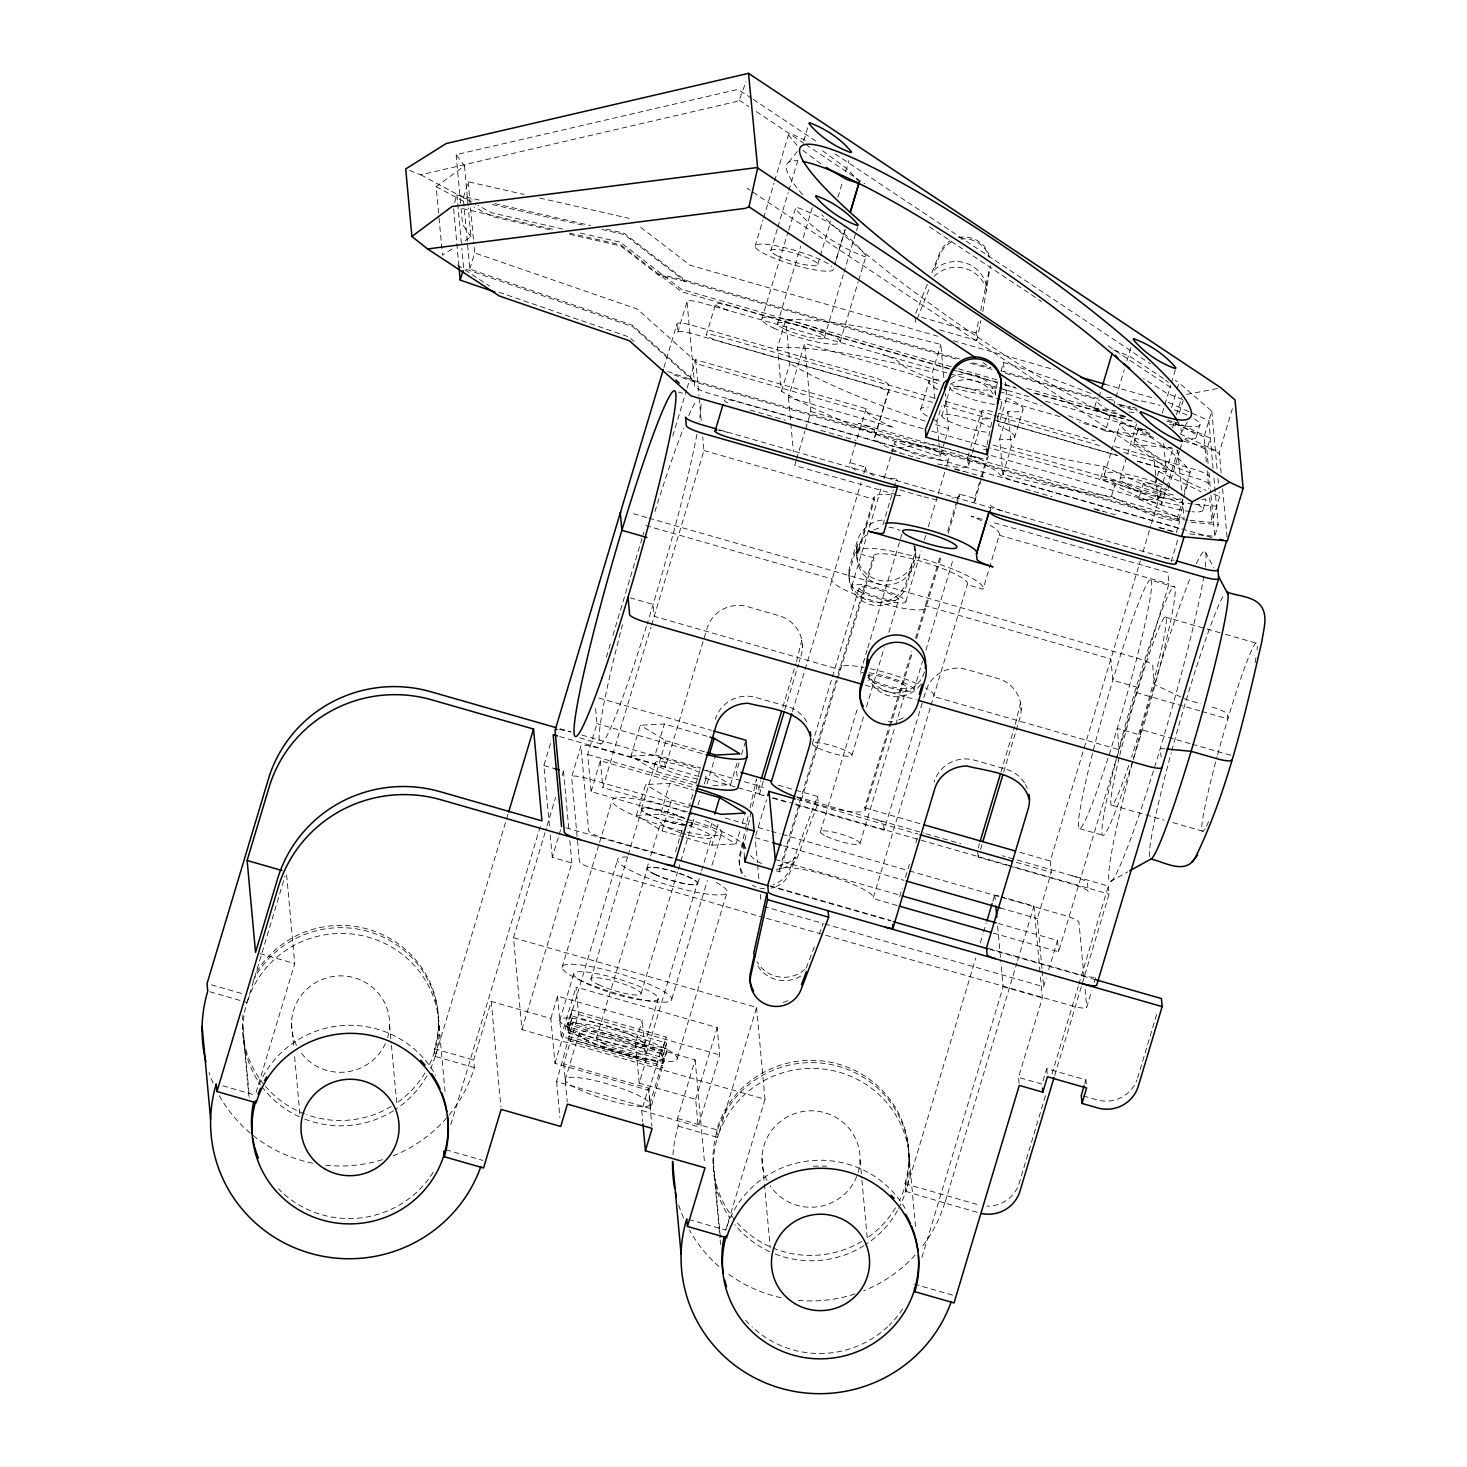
<?xml version="1.0" encoding="UTF-8"?>
<svg xmlns="http://www.w3.org/2000/svg" width="1467" height="1467" viewBox="0 0 1467 1467"><rect width="100%" height="100%" fill="white"/><g stroke="black" fill="none" stroke-linecap="round" stroke-linejoin="round"><path stroke-width="0.75" stroke-dasharray="5 3.75" d="M662.589 1063.538L662.24 1059.742L666.678 1043.074L572.588 1016.081L568.151 1032.75L568.499 1036.546L662.589 1063.538L667.32 1049.253L650.706 1108.594L556.616 1081.601L573.139 1022.169L568.499 1036.546M661.69 1053.654L567.601 1026.662L567.949 1030.476L662.039 1057.45L661.69 1053.654L666.22 1037.096L572.038 1009.993L567.381 1024.388L661.489 1051.381L666.22 1037.096M939.65 329.873L976.784 340.527L976.087 332.936L978.874 319.513M980.726 310.582L989.565 268.113M982.798 311.572L989.73 269.928A26.241 25.783 -5.2 0 0 990.298 265.674M976.784 340.527L980.946 320.484M986.998 444.904L988.391 438.211M988.868 435.992L990.243 429.299M990.72 427.08L992.095 420.387M748.115 816.734L739.753 854.546A26.241 25.783 -5.2 0 0 745.346 876.643M750.077 807.84L756.477 778.922L757.064 785.303L751.654 809.692M745.878 848.733A31.064 30.514 -5.2 0 1 743.512 841.82L740.028 857.59A26.241 25.783 -5.2 0 0 742.064 874.314M744.796 848.696A31.064 30.514 -5.2 0 1 743.824 845.175L747.748 827.443M748.225 825.224L751.177 811.911M570.48 1017.016L572.038 1009.993M845.084 229.751L834.76 264.537L845.175 229.439M888.544 390.79L875.01 436.322A49.053 8.527 16.7 0 0 900.316 452.68M858.342 550.382L874.24 496.818M755.047 246.383L762.895 220.178M763.555 217.996L774.026 183.063M774.668 180.863L788.421 135.019L792.932 134.542L805.346 140.264M882.896 524.801L893.366 489.868M894.008 487.686L896.63 478.957M454.623 202.629L456.934 194.928L479.214 200.025M1187.903 520.18L1176.992 519.135L694.221 380.668L632.515 325.307L469.825 269.103L463.315 197.935L468.175 181.743L524.031 194.451M246.988 1002.86L285.02 876.111M469.825 269.103L474.685 252.911L473.676 241.78M256.065 1092.53L294.757 963.581L286.34 871.746M507.967 814.277L435.186 1056.845A98.124 96.4 -5.2 0 0 369.867 937.596A98.124 96.4 -5.2 0 0 247.611 1000.879M549.428 825.994L543.872 765.517L550.675 742.889M663.946 367.373L676.984 323.932A16.357 2.842 16.7 0 1 692.387 325.381L872.425 377.019A16.357 2.842 16.7 0 1 888.397 384.556L888.892 390.039A49.053 8.527 16.7 0 0 889.149 392.643A16.357 2.842 16.7 0 0 873.378 385.583L693.176 333.889A16.357 2.842 16.7 0 0 677.772 332.441L676.984 323.932M677.772 332.441L687.014 301.597A16.357 2.842 16.7 0 1 702.418 303.046L948.471 373.388M450.809 1124.657L541.286 823.079M393.119 1155.868A138.998 136.559 -5.2 0 0 474.354 1067.628L473.658 1060.036L491.243 1001.411L550.84 1018.501L554.948 1063.355L649.037 1090.348L650.706 1108.594M905.121 1208.46A98.124 96.4 -5.2 0 0 808.574 1160.929A98.124 96.4 -5.2 0 0 725.89 1229.658L765.004 1099.315L521.922 1029.577L513.505 937.743L546.384 828.14M547.044 825.939L555.59 797.443M562.173 775.53L563.493 771.147L559.129 769.882M606.366 657.271L610.327 644.105M612.949 635.321L643.903 532.154M672.73 436.102L686.464 390.277M687.124 388.095L695.633 359.727L866.153 408.651A65.41 11.351 16.7 0 0 894.118 427.686L788.421 397.374L804.613 343.388L910.31 373.7A65.41 11.351 16.7 0 0 938.422 383.749M764.27 917.645L595.382 869.197A16.357 2.842 16.7 0 1 579.41 861.661L571.653 776.96L580.914 746.116A16.357 2.842 16.7 0 1 596.317 747.565L665.321 767.351L706.966 628.518A32.714 32.127 -5.2 0 1 747.583 606.678L778.959 615.663A32.714 32.127 -5.2 0 1 801.074 655.511L799.112 662.002M932.609 402.361L718.958 341.077A13.001 2.256 16.7 0 1 706.25 335.081L715.511 304.219A13.001 2.256 16.7 0 1 727.76 305.374L950.231 369.189M521.922 1029.577L571.892 862.981L552.289 857.37L558.469 836.795M559.074 834.741L560.926 828.562M682.852 817.908L591.109 791.593L587.717 754.478L596.977 723.634L595.327 705.737M591.109 791.593L600.37 760.731L692.112 787.064M687.51 811.856L602.827 787.577L650.908 627.326M651.568 625.125L703.958 450.516L702.711 437.001M770.725 250.875L777.198 229.292M777.858 227.147L788.219 192.599M788.861 190.453L797.92 160.233M803.751 140.795L807.639 127.849M562.044 967.505L598.866 844.754M599.526 842.553L612.014 800.909M550.84 1018.501L557.552 996.13L642.234 1020.427L645.92 1060.733L639.209 1083.086L695.67 1099.278L698.182 1126.656L641.721 1110.464L648.432 1088.092L563.75 1063.795L578.548 1014.449L576.054 987.071L717.198 1027.56L719.692 1054.92L698.182 1126.656M761.74 319.366L787.926 232.244M788.586 230.062L795.939 207.012C822.345 216.346 848.88 233.656 866.062 255.79L858.947 279.464M695.633 782.773L656.666 771.587L630.993 756.092L640.254 725.23L664.386 724.02L707.681 736.434M559.771 1020.464L573.652 974.198M645.92 1060.733L561.238 1036.436L576.054 987.071M554.948 1063.355L567.216 1022.481L661.305 1049.473L661.489 1051.381M777.418 323.877L800.725 246.163M803.311 237.544L812.388 207.324M567.472 1026.808L617.46 860.212M567.949 1030.476L572.588 1016.081M683.75 837.107L662.094 830.89L636.421 815.395L645.682 784.533L669.814 783.323L693.634 790.145M630.993 756.092L655.126 754.863L664.386 724.02M944.675 441.53L940.2 456.475A228.944 39.756 16.7 0 1 781.508 391.286L777.492 347.422L785.835 319.659A228.944 39.756 16.7 0 1 940.805 344.433L944.033 379.77M641.427 809.344L655.309 763.06M590.908 979.131L627.454 857.315M628.114 855.133L641.812 809.454M656.666 771.587L665.926 740.743L640.254 725.23M565.217 1079.767L579.098 1033.502M817.779 264.372L819.723 257.88M820.365 255.716L830.762 221.114M837.895 197.311L842.443 182.183M845.689 171.364L848.935 160.545M781.508 391.286L789.851 363.523L785.835 319.659M636.421 815.395L660.572 814.167L669.814 783.323M646.855 868.647L650.009 858.122M650.651 856.013L660.737 822.364M596.336 1038.434L647.259 868.757M662.094 830.89L671.354 800.047L645.682 784.533M824.472 337.373L843.287 274.641M843.928 272.477L857.553 227.055M675.535 851.832L682.467 828.69M688.812 807.565L693.323 792.492M695.908 783.873L700.437 768.818M795.958 461.188L794.656 465.497L900.353 495.809A65.41 11.351 16.7 0 0 894.063 494.966M796.599 459.024L805.016 430.95M805.676 428.786L810.848 411.512L804.613 343.388M641.097 993.526L677.644 871.71M678.304 869.528L692.002 823.849M692.387 823.959L694.918 815.542M698.072 805.035L700.603 796.618M704.38 783.983L706.287 777.675M707.076 783.818L715.713 755.028M840.151 341.866L858.287 281.609M639.209 1083.086L635.523 1042.799L642.234 1020.427M644.471 1044.761L658.353 998.477M739.735 831.624L736.031 843.965L710.358 828.452L712.21 822.29M646.525 1052.829L697.43 883.152M697.834 883.262L700.988 872.737M701.611 870.646L711.715 836.979M685.914 837.73L711.898 845.175L718.683 822.547M713.035 785.542L730.603 784.662L737.388 762.033M739.056 762.822L736.599 771.055L737.223 777.803M741.532 754.588L745.236 742.265M671.813 998.99L707.332 880.622M711.935 865.273L721.801 832.394M649.037 1090.348L661.305 1049.473M662.039 1057.45L666.678 1043.074M649.899 1104.064L663.781 1057.78M855.353 470.155A65.41 11.351 16.7 0 1 849.943 462.637L866.153 408.651M742.192 823.39L745.291 813.103M677.259 1058.294L727.229 891.698M763.794 795.609L759.411 794.344L758.769 787.357L760.731 780.847M782.846 707.094L795.866 663.707M796.526 661.544L801.752 640.235L802.394 647.222M759.411 794.344L764.032 778.922M784.827 709.643L798.47 664.184M792.437 711.55L861.147 482.515M863.77 473.749L865.75 467.166L849.943 462.637M888.892 390.039L875.01 436.322L874.515 430.84A16.357 2.842 16.7 0 0 858.543 423.303L983.055 459.006A16.357 2.842 16.7 0 0 967.652 457.557L968.147 463.022A49.053 8.527 16.7 0 1 944.565 465.369M755.743 835.548L766.471 799.79M672.931 1154.694A138.998 136.559 -5.2 0 1 678.231 1126.106L677.534 1118.514L695.12 1059.889L635.523 1042.799M989.968 525.204A65.41 11.351 16.7 0 1 999.21 535.198L983.018 589.202L967.211 584.655A49.053 8.527 16.7 0 0 919.681 560.889A49.053 8.527 16.7 0 0 874.075 557.937L858.268 553.407L874.46 499.422A65.41 11.351 16.7 0 1 890.267 494.581M695.67 1099.278L717.198 1027.56M851.832 585.901L881.484 487.117M884.106 478.334L894.65 443.199M812.315 743.769L859.057 587.974M779.454 869.564L837.474 676.177M838.134 674.013L873.635 555.645M776.116 870.775L779.894 871.856L837.254 680.651M837.914 678.469L874.075 557.937M920.891 408.835L929.216 381.072M934.901 398.694L932.48 372.196L940.805 344.433M513.505 937.743L756.587 1007.462L717.473 1137.805A98.124 96.4 -5.2 0 1 839.344 1072.249A98.124 96.4 -5.2 0 1 905.671 1191.791L975.757 958.153M867.162 649.936L859.919 674.087A28.203 4.896 16.7 0 1 863.311 672.509M867.822 647.754L902.718 531.402M938.77 441.017L936.955 421.139L941.447 406.176M941.814 415.913L950.158 388.15M820.401 831.972L857.92 706.874M945.316 439.385L948.526 428.712L945.28 393.376M851.979 755.138L863.825 715.639M866.465 706.874L884.234 647.625M888.855 632.259L898.721 599.343M905.946 601.415L921.093 550.932M924.393 539.948L925.695 535.565M928.336 526.781L937.56 496.048M938.22 493.847L946.123 467.496M946.783 465.314L948.746 458.731M967.652 457.557L970.182 449.14M970.806 447.032L981.533 411.273A16.357 2.842 16.7 0 1 992.884 411.677M796.893 797.443A49.053 8.527 16.7 0 0 845.964 810.958A49.053 8.527 16.7 0 0 864.723 807.804L911.649 651.348M915.573 638.31L940.475 555.278M947.719 531.164L956.264 502.649M956.924 500.467L958.905 493.884L974.693 498.413L980.524 478.975M968.587 465.314L971.777 454.715M972.419 452.588L982.615 418.608M865.145 810.096L912.731 651.476M916.655 638.438L941.576 555.388M948.14 533.456L956.044 507.142M956.704 504.941L959.326 496.176M997.762 381.64L995.213 390.185L995.818 396.805M1000.971 370.968L1003.538 362.422A228.944 39.756 16.7 0 1 1093.814 394.751M860.065 843.342L894.943 727.045M895.603 724.845L906.808 687.546M914.014 689.6L922.578 661.067M925.879 650.101L952.89 560.082M997.413 417.93L1001.906 402.985M981.185 476.812L987.016 457.374M1169.052 490.546L1155.024 483.908A228.944 39.756 16.7 0 1 1143.325 483.523L1138.685 498.963L1172.848 515.082A20.446 3.557 16.7 0 1 1173.343 520.473A20.446 3.557 16.7 0 1 1145.617 512.515L1111.454 496.378A228.944 39.756 16.7 0 1 1002.933 474.464L999.687 439.128A49.053 8.527 16.7 0 0 998.44 425.522L1006.765 397.759L1005.353 382.3M999.687 439.128L1008.012 411.365A49.053 8.527 16.7 0 0 1006.765 397.759M796.599 805.016L884.088 830.102L923.146 699.942M923.788 697.779L925.75 691.269A32.714 32.127 -5.2 0 1 966.368 669.429L997.725 678.414A32.714 32.127 -5.2 0 1 1019.84 718.262L1003.593 772.394M897.034 905.469L873.03 898.574L930.408 707.369M931.05 705.187L967.211 584.655M1002.933 474.464L1011.258 446.702L1008.012 411.365M1014.504 437.826L1022.847 410.063M899.638 896.795L902.223 888.14M905.487 877.321L909.375 864.32M915.866 842.681L917.168 838.354M1125.482 417.068L1110.097 415.601A228.944 39.756 16.7 0 0 1094.162 408.761L1097.243 398.492M1098.985 397.227L1100.965 390.644M978.196 847.944L979.498 843.598M1000.971 772.009L1014.651 726.458M1015.292 724.295L1020.519 702.986L1021.16 709.973M1068.379 415.711A228.944 39.756 16.7 0 1 1105.476 431.041L1110.097 415.601M1006.637 865.255L978.177 857.095L979.919 851.318M980.506 849.393L982.817 841.673M1113.343 406.121L1115.287 399.666M1115.929 397.52L1124.309 369.611M1126.876 361.01L1131.387 345.974M1190.25 511.506A40.893 7.097 16.7 0 1 1136.632 495.809L1100.562 478.774L1104.266 466.433A228.944 39.756 16.7 0 1 1011.258 446.702M1104.358 474.611L1110.941 452.661M1111.601 450.461L1120.531 422.973C1146.956 432.417 1172.646 449.709 1190.471 471.384L1183.411 494.947M1111.454 496.378L1116.094 480.956L1150.256 497.093A20.446 3.557 16.7 0 0 1177.964 505.033A20.446 3.557 16.7 0 0 1177.469 499.66L1143.325 483.523M980.341 942.878L982.963 934.149M983.623 931.967L986.246 923.22M992.792 901.398L994.754 894.833L999.119 896.099M1120.036 479.104L1136.797 423.266M1155.684 475.125L1153.887 455.375A228.944 39.756 16.7 0 0 1133.698 444.354L1138.319 428.932L1147.102 429.758M1162.341 413.144L1164.285 406.689M1164.926 404.525L1170.739 385.124M1171.381 382.979L1175.269 370.051M1171.546 407.698L1176.387 391.561M1177.029 389.378L1178.991 382.85L1175.195 380.32M921.936 1257.439L1003.171 986.686L1001.117 964.277M1155.024 483.908L1156.876 477.747M1157.5 475.693L1158.728 471.567A228.944 39.756 16.7 0 0 1166.228 471.475L1163.624 442.961M1172.536 427.832L1175.801 416.976M1176.442 414.794L1181.668 397.429M1179.303 413.401L1183.154 400.546M977.224 1212.31L944.876 1203.032L1016.924 962.865M1017.585 960.665L1033.96 906.093L1001.301 896.722M1137.457 461.115L1155.079 466.158A13.001 2.256 16.7 0 0 1167.329 467.313L1172.885 448.81M1138.685 498.963A228.944 39.756 16.7 0 0 1157.903 499.238L1162.377 484.293M1163.019 482.148L1166.228 471.475M1041.973 968.587L1037.407 918.617L1051.289 872.352L1050.244 861.019L1083.49 750.205M1084.15 748.023L1140.336 560.742M1142.958 552.014L1150.806 525.828M1151.467 523.646L1160.635 493.114L990.903 444.428M991.234 455.559L1161.662 504.428L1166.192 489.318M1166.852 487.154L1177.854 450.442L1079.529 422.239M1168.374 488.291L1179.376 451.653M1180.018 449.507L1181.962 443.034M1196.375 436.634L1200.079 424.293M1176.992 519.135L1182.86 499.55M1183.521 497.386L1188.087 482.148L746.941 188.161M1178.845 519.428L1183.466 504.006M1206.332 461.683L1204.059 436.928L1211.797 411.163L1178.991 382.85M1176.241 532.668L1179.706 521.097L694.331 381.878L673.866 374.837M824.821 923.972L1043.642 986.741L1046.173 978.324M1048.685 969.925L1057.524 940.475L998.44 923.513M1171.143 561.751L1177.616 540.168M1019.107 1083.416L1018.538 1077.383L1042.377 997.927L1040.323 975.537M1208.074 463.462L1206.809 449.801L1210.293 438.23L1176.369 422.203M993.306 933.085L1058.569 951.79L1168.942 583.884L1167.897 572.552L990.922 521.794M1221.149 472.814L1219.279 452.386L1232.39 408.67M1203.068 509.617L1206.149 499.33M1086.277 1083.966L1085.91 1079.932L1046.704 1068.691L1042.065 1084.113L1018.538 1077.383M1190.085 520.382L1211.889 522.435L1219.627 496.671L1219.205 492.178M1045.458 1095.684L1019.253 1183.025A32.714 32.127 -5.2 0 1 987.071 1206.149M1052.022 1073.844L1078.208 986.502M1078.868 984.32L1108.355 886.068L1002.493 855.774M1189.829 533.951L1214.749 536.317L1218.215 524.746L1213.631 474.648M1054.718 1075.348L1109.089 894.118L1108.355 886.068M825.683 935.249L1071.35 1005.72A16.357 2.842 16.7 0 0 1086.754 1007.169L1091.686 990.72M1094.144 982.487L1095.996 976.325A16.357 2.842 16.7 0 1 1080.592 974.877L986.502 947.884M1084.755 1083.801L1085.91 1079.932M1137.585 1078.007L1156.913 1013.605M974.62 501.439L988.483 455.742M409.495 170.429L420.809 174.83L735.554 101.755L739.203 100.214L745.988 81.767M795.792 790.2L817.632 796.471L789.924 868.941A26.241 25.783 -5.2 0 1 773.017 884.583M806.172 968.183L808.61 961.82M809.436 959.693L814.295 946.93M819.173 934.186L823.244 923.568M915.756 313.26L927.566 283.479M931.783 272.844L939.375 253.718A26.241 25.783 -5.2 0 1 950.341 240.735M917.297 318.742L929.913 286.964M1180.843 433.26L1187.371 422.093M788.678 162.195L799.808 148.479M1190.471 471.384L1189.444 472.557C1163.019 463.114 1137.328 445.803 1119.504 424.128M438.615 213.155L436.176 186.639L464.489 165.863L456.145 154.677L737.883 89.395L751.471 98.197M451.964 249.06L442.466 255.166L438.816 215.374M465.296 240.515L470.999 236.847L468.358 208.021M1110.281 881.557L1127.701 871.911M866.062 255.79L864.576 256.597C838.427 246.658 812.993 229.842 795.132 208.277M1186.62 394.421L1220.984 387.838M711.898 845.175L736.031 843.965M1106.558 397.245L1115.25 398.07M1094.162 408.761L1115.91 410.833M1169.511 424.531L1189.095 426.384A40.893 7.097 16.7 0 0 1194.486 418.994M1105.476 431.041L1138.447 434.159A20.446 3.557 16.7 0 1 1157.28 438.596M1133.698 444.354L1166.65 447.472A20.446 3.557 16.7 0 0 1171.565 447.233M1192.763 503.97L1181.852 502.943L993.122 448.81M1194.945 504.19L1216.748 506.243M1191.039 522.179L1218.215 524.746M1164.706 748.812L1160.305 748.408L1161.075 756.825M1113.838 349.971L1129.957 356.371L1163.716 378.706M1182.769 399.574L1166.65 393.174L1143.471 378.559M539.673 198.008L629.05 218.345M463.315 197.935L472.246 199.97M492.362 204.555L583.976 225.405M601.855 229.457L624.19 234.555L685.126 281.371L957.236 359.415M494.819 203.601L590.651 225.57M606.238 229.127L624.08 233.216L684.997 280.16L959.546 358.902M562.686 229.035L491.683 212.77L477.894 205.38M580.437 233.088L620.376 242.238L681.311 289.292L956.301 368.162M462.38 208.534L553.737 229.475M569.343 233.051L620.596 244.787L681.532 291.731L949.479 368.584M549.722 229.732L492.032 216.529L474.079 206.92M569.691 234.317L620.706 245.998L658.793 275.338L685.126 281.371M658.683 274.127L684.997 280.16M701.813 753.506L596.977 723.634M921.478 317.257L976.087 332.936M937.945 336.291L689.985 265.179L638.017 225.24M953.312 340.711L1054.26 369.666M1104.724 384.134L1155.207 398.621M1168.374 402.38L1208.918 420.736L1213.411 472.374M972.713 362.679L990.298 367.722M1001.264 370.876L1097.903 398.584M1117.671 404.25L1137.438 409.916M970.402 363.193L992.334 369.482M1005.5 373.26L1099.865 400.326M1119.614 405.992L1137.182 411.035M958.501 368.804L998.092 380.155M1026.698 388.352L1125.684 416.756M958.263 371.096L1002.199 383.694M1004.382 384.336L1015.366 387.471M1035.134 393.138L1136.173 422.129M952.431 369.812L996.478 382.465M1005.298 384.977L1016.301 388.15M1033.923 393.193L1135.256 422.258M950.671 374.03L996.937 387.288M999.137 387.93L1028.66 396.622M1045.384 401.188L1146.662 430.473M1183.814 441.127L1203.49 446.757A16.357 2.842 16.7 0 1 1219.444 454.312M1059.871 416.61L981.203 394.036A65.41 11.351 16.7 0 1 949.186 386.921M999.119 413.364L1095.189 440.925M1114.847 446.555L1193.441 469.092A16.357 2.842 16.7 0 1 1209.413 476.647M934.369 398.144L718.518 336.236A13.001 2.256 16.7 0 0 706.25 335.081M945.371 401.298L991.637 414.574M993.837 415.198L1101.772 446.17M1123.795 452.478L1154.621 461.316A13.001 2.256 16.7 0 1 1167.329 467.313M943.629 405.515L1117.634 455.43M997.542 421.194L1117.744 455.669M1137.402 461.316L1194.23 477.619A16.357 2.842 16.7 0 1 1210.183 485.155M922.908 428.676L699.081 364.476L637.375 309.097L474.685 252.911M931.692 431.188L990.94 448.187M810.848 411.512L916.545 441.824A65.41 11.351 16.7 0 1 987.456 462.16L1184.107 518.566L1181.815 493.59M1211.797 537.545L1015.109 481.121A16.357 2.842 16.7 0 1 999.357 474.079A49.053 8.527 16.7 0 0 952.083 452.9A49.053 8.527 16.7 0 0 906.239 447.362A16.357 2.842 16.7 0 1 890.964 445.51L710.743 393.816A16.357 2.842 16.7 0 1 694.771 386.279L687.014 301.597M750.224 410.082L785.468 420.185M820.713 430.308L855.958 440.412M891.202 450.516L919.827 458.731M955.072 468.835L983.697 477.05M1025.561 489.061L1051.986 496.635M1093.832 508.646L1118.056 515.595M1159.92 527.588L1173.123 531.384A13.001 2.256 16.7 0 0 1176.351 532.228M954.412 469.055L963.196 471.567M1094.969 509.361L1103.752 511.891M1158.655 527.625L1174.04 532.044M719.068 429.721L1174.132 560.247M982.175 519.281L971.246 516.146A65.41 11.351 16.7 0 1 986.924 523.481M703.958 450.516L874.46 499.422M999.21 535.198L1168.942 583.884M1151.137 580.217A129.444 8.894 -74 0 1 1102.707 774.319A129.444 8.894 -74 0 1 1091.265 758.439A129.444 8.894 -74 0 1 1151.137 580.217L1174.664 586.965A129.444 8.894 -74 0 1 1126.234 781.067A129.444 8.894 -74 0 1 1114.792 765.169A129.444 8.894 -74 0 1 1174.664 586.965M1164.945 616.947L1223.423 633.726M1225.587 634.349L1255.899 643.041M646.709 517.503L635.688 514.349A16.357 2.842 16.7 0 0 631.654 513.285M648.872 518.126L1136.76 658.06A16.357 2.842 16.7 0 1 1152.714 665.615L1154.456 684.539L1186.381 699.612L1201.015 703.812M645.883 525.571L832.192 579.007A49.053 8.527 16.7 0 0 879.723 602.772A49.053 8.527 16.7 0 0 925.347 605.724L1110.867 658.94L1112.83 680.248L1136.357 686.996L1136.888 692.827L1199.694 710.835M1201.858 711.458L1227.842 718.922L1227.421 714.356A16.357 2.842 16.7 0 0 1211.467 706.819M1190.049 743.604L1140.226 729.319L1140.758 735.15L1117.249 728.402L1119.193 749.71L933.654 696.495A49.053 8.527 16.7 0 0 925.549 687.95M1192.213 744.227L1231.198 755.413M630.113 597.803L653.108 604.404L654.209 616.342L840.518 669.777A49.053 8.527 16.7 0 1 864.118 667.448M865.328 685.199L915.885 699.686M1112.169 805.2L1164.138 820.108M1172.811 822.584L1203.123 831.294M1079.822 828.708L1103.331 835.457M598.866 698.035L711.458 730.328M665.926 740.743L704.893 751.911M864.723 807.804L921.551 824.106M1019.803 852.272L1050.244 861.019M778.317 785.193L793.61 789.576M655.126 754.863L700.603 767.901M560.027 728.787L570.975 731.941M581.922 735.077L700.144 768.983M702.326 769.607L757.064 785.303M796.984 796.838L923.715 833.109M925.915 833.751L961.087 843.837M797.443 799.533L917.81 834.063M1016.283 862.303L1051.289 872.352M579.795 737.901L600.718 743.897M559.734 736.562L702.565 777.528M704.765 778.152L764.087 795.169M772.889 797.7L792.657 803.366M794.857 803.989L1012.395 866.392M1014.596 867.034L1109.089 894.118M772.541 798.121L787.852 802.504M1008.819 865.878L1072.285 884.088A16.357 2.842 16.7 0 1 1088.239 891.624L1087.469 883.116A16.357 2.842 16.7 0 0 1071.497 875.579M587.717 754.478L679.459 780.792A59.689 10.361 16.7 0 0 692.552 784.368M671.354 800.047L688.665 805.016M543.872 765.517L554.764 768.635M687.95 807.363L587.057 778.427A16.357 2.842 16.7 0 0 571.653 776.96M725.248 818.054L749.362 824.967M758.146 827.498L769.111 830.634M771.312 831.276L780.077 833.788M782.278 834.411L907.303 870.279M909.485 870.903L1063.025 914.95A16.357 2.842 16.7 0 1 1078.978 922.486L1084.296 980.433M755.12 837.657L770.432 842.04M783.561 845.817L903.91 880.328M1000.201 907.945L1037.407 918.617M660.572 814.167L710.358 828.452M775.236 859.497L899.968 895.273M673.628 858.14L604.624 838.354A16.357 2.842 16.7 0 1 588.67 830.817L580.914 746.116M769.918 885.756L890.212 920.267M565.95 827.773L673.61 858.653M770.285 886.38L891.147 921.038M990.023 949.406L1095.501 979.663M763.537 906.404L822.62 923.348M766.452 918.269L823.482 934.626M1003.171 986.686L1042.377 997.927M1083.233 1095.922L1096.949 1099.865A32.714 32.127 -5.2 0 0 1136.907 1080.005M578.548 1014.449L719.692 1054.92M573.139 1022.169L667.247 1049.162M568.151 1032.75L662.24 1059.742M568.701 1038.838L662.809 1065.812M568.884 1040.726L662.974 1067.719M259.897 953.587L294.757 963.581M211.413 984.815L244.072 994.186M256.652 971.777A98.124 96.4 -5.2 0 1 380.173 933.562A98.124 96.4 -5.2 0 1 434.452 1048.777L473.658 1060.036M677.534 1118.514L716.74 1129.755A98.124 96.4 -5.2 0 1 838.611 1064.18A98.124 96.4 -5.2 0 1 904.937 1183.722L905.634 1191.332A98.124 96.4 -5.2 0 1 898.391 1208.9M904.937 1183.722L978.636 1204.865M209.928 991.784L246.951 1002.401A98.124 96.4 -5.2 0 0 260.484 1084.681M434.452 1048.777L435.149 1056.387L474.354 1067.628M678.231 1126.106L717.436 1137.347A98.124 96.4 -5.2 0 0 729.759 1217.885M905.634 1191.332L944.876 1203.032M222.782 1085.8L255.46 1095.171M445.821 1149.761L482.845 1160.397M688.903 1219.499L725.927 1230.116M914.124 1284.083L953.33 1295.343M678.432 392.019L682.577 393.211M687.234 819.228L696 821.868A59.689 10.361 16.7 0 1 743.476 846.092L744.502 857.333M498.963 292.245L629.05 336.988M667.613 371.518L694.221 380.668M1188.087 482.148L1205.837 490.326M1213.704 493.957L1219.627 496.671M1167.897 419.837L1204.059 436.928M1180.128 433.902L1219.279 452.386M1184.786 439.385L1206.809 449.801M1158.728 471.567L1194.798 488.621A40.893 7.097 16.7 0 1 1201.18 491.977M1104.266 466.433L1140.336 483.468A40.893 7.097 16.7 0 0 1176.406 495.809M420.809 174.83L475.931 204.335M436.176 186.639L464.104 201.584M706.764 770.248L730.603 784.662M457.521 265.05L489.556 286.065M753.378 99.463L817.981 142.482M835.071 153.87L1150.495 363.889M739.203 100.214L748.72 106.541M756.33 111.602L803.861 143.271M805.768 144.536L864.723 183.778M929.381 226.835L1041.588 301.542M1108.153 345.864L1170.904 387.655M982.89 362.551L990.5 367.612M822.529 150.716L847.523 169.255L859.295 181.945M820.842 163.791L802.614 150.147M1165.44 380.008L1168.429 382.447M694.331 381.878L632.625 326.628L463.664 268.516L461.83 248.455M630.718 338.492L634.074 341.481M797.021 145.361L788.421 135.019M470.999 236.847L462.545 224.359L461.096 208.626M1205.397 552.05L1214.034 568.169M1222.598 488.713L1227.182 538.646M1211.797 411.163L1217.152 469.678M1217.977 478.682L1218.38 483.175M1208.9 472.557L1210.788 493.059M1210.99 495.333L1214.749 536.317M1207.158 470.687L1208.808 488.694M1209.633 497.68L1211.889 522.435M1177.854 450.442L1181.613 491.317M1160.635 493.114L1161.662 504.428M1155.886 477.307L1157.903 499.238M1085.122 989.345L1086.754 1007.169M1057.524 940.475L1058.569 951.79M1003.538 362.422L1004.345 371.261M997.633 416.683L998.44 425.522M1042.193 970.842L1043.642 986.741M1033.96 906.093L1040.121 973.281M1046.704 1068.691L1047.255 1074.743M981.533 411.273L982.046 416.756A49.053 8.527 16.7 0 1 982.267 419.36A16.357 2.842 16.7 0 1 990.39 419.47M990.848 513.01L990.353 507.527A49.053 8.527 16.7 0 0 990.097 504.923A16.357 2.842 16.7 0 0 1005.867 511.983M994.754 894.833L995.378 901.563M997.633 926.209L1000.916 962.04M977.7 851.85L978.177 857.095M938.972 443.217L940.2 456.475M915.096 317.294L915.61 322.997M915.078 549.41L915.738 556.708M884.088 830.102L883.446 823.115A8.179 1.412 16.7 0 0 875.469 819.338M856.545 551.5L856.893 555.443M907.871 1143.178L915.701 1228.594M908.917 1158.857L909.65 1166.907M848.825 572.827L849.136 576.183M860.084 1160.085L861.734 1178.056M861.936 1180.312L867.492 1241.009M788.421 397.374L793.409 451.873M817.632 796.471L818.219 802.852L796.288 860.23A31.064 30.514 -5.2 0 1 776.446 869.253M755.523 842.205L757.412 862.633M757.614 864.907L759.062 880.805M760.309 894.43L760.933 901.233M743.512 841.82L743.824 845.175M756.587 1007.462L765.004 1099.315M695.633 359.727L698.934 395.778M699.136 398.034L701.263 421.231M739.166 860.927L739.441 863.971M761.996 1157.958L770.248 1247.885M716.74 1129.755L717.436 1137.347M713.457 1162.231L720.297 1236.883M714.209 1174.865L719.985 1237.8M720.187 1240.055L720.609 1244.548M695.12 1059.889L704.6 1163.349M665.321 767.351L664.679 760.364A8.179 1.412 16.7 0 0 656.703 756.587M648.432 1088.092L651.916 1126.179M641.721 1110.464L642.748 1121.65M600.37 760.731L602.827 787.577M563.493 771.147L569.031 831.624M569.838 840.591L571.892 862.981M550.235 834.961L552.289 857.37M567.216 1022.481L567.381 1024.388M557.552 996.13L561.238 1036.436M563.75 1063.795L567.234 1101.882M556.616 1081.601L559.899 1117.487M468.175 181.743L473.474 239.561M464.489 165.863L468.156 205.802M456.145 154.677L460.895 206.389M456.934 194.928L461.628 246.218M453.67 208.717L458.969 266.701M491.243 1001.411L500.925 1107.127M437.386 1008.232L445.014 1091.411M438.431 1023.911L439.165 1031.961M389.599 1025.14L391.249 1043.11M391.451 1045.366L396.805 1103.807M291.53 1023.012L293.785 1047.75M294.61 1056.735L299.965 1115.177M242.972 1027.285L249.39 1097.426M243.742 1039.92L248.877 1096.106M934.112 276.364A31.394 30.844 -5.2 0 1 986.979 291.511M986.447 285.735A31.394 30.844 -5.2 0 0 933.58 270.588L939.558 255.533A26.241 25.783 -5.2 0 1 952.413 241.523M960.72 239.011A26.241 25.783 -5.2 0 1 989.253 257.22M958.409 237.562A26.241 25.783 -5.2 0 1 989.088 255.386M949.736 378.413A31.394 30.844 -5.2 0 1 995.726 394.586M950.268 384.189A31.394 30.844 -5.2 0 1 994.846 396.97M833.458 268.883A40.893 7.097 16.7 0 1 778.317 259.769A40.893 7.097 16.7 0 1 768.525 244.586A40.893 7.097 16.7 0 1 831.936 266.517M1181.613 498.688A40.893 7.097 16.7 0 1 1130.8 489.153A40.893 7.097 16.7 0 1 1107.732 472.447A40.893 7.097 16.7 0 1 1162.561 484.899M1119.944 404.874A24.536 4.254 16.7 0 1 1130.379 406.707M1132.377 407.203A24.536 4.254 16.7 0 1 1136.448 408.303M1174.572 421.762A40.893 7.097 16.7 0 1 1171.179 426.402M1125.427 416.628A40.893 7.097 16.7 0 1 1098.82 400.033M1108.667 399.537A40.893 7.097 16.7 0 1 1116.662 400.656M1149.926 433.425A238.993 34.493 34.7 0 1 821.813 214.824M802.541 194.616A238.993 34.493 34.7 0 1 797.259 160.747M1177.157 420.534A238.993 34.493 34.7 0 1 1181.338 431.041M728.2 310.215A13.001 2.256 16.7 0 1 715.511 304.219M986.319 432.123A26.974 4.694 16.7 0 1 948.177 420.864A26.974 4.694 16.7 0 1 952.486 414.959A26.974 4.694 16.7 0 1 989.877 427.245M936.955 421.139A49.053 8.527 16.7 0 1 931.068 418.278M927.309 416.17A49.053 8.527 16.7 0 1 928.409 407.037M777.492 347.422A228.944 39.756 16.7 0 1 932.48 372.196M999.485 391.542A228.944 39.756 16.7 0 1 1041.497 405.699M1178.955 528.652A13.001 2.256 16.7 0 0 1172.683 526.543L736.562 401.463A13.001 2.256 16.7 0 0 724.68 399.794A13.001 2.256 16.7 0 0 730.749 404.177M718.555 430.491A13.001 2.256 16.7 0 1 721.104 430.84M724.093 431.463A13.001 2.256 16.7 0 1 727.32 432.307M1163.423 557.405A13.001 2.256 16.7 0 1 1172.316 560.632M1116.094 480.956A228.944 39.756 16.7 0 1 1100.562 478.774M1138.319 428.932A228.944 39.756 16.7 0 1 1150.586 435.424M1197.475 504.318A40.893 7.097 16.7 0 1 1192.084 511.708M948.526 428.712A228.944 39.756 16.7 0 1 935.726 424.623M925.127 421.121A228.944 39.756 16.7 0 1 789.851 363.523M1205.617 498.872A40.893 7.097 16.7 0 1 1201.876 499.569M1166.65 420.956A40.893 7.097 16.7 0 1 1185.391 438.725M1128.967 412.062A40.893 7.097 16.7 0 1 1136.962 413.181M1132.671 399.721A40.893 7.097 16.7 0 1 1160.177 405.442M1174.278 409.971A40.893 7.097 16.7 0 1 1188.105 415.619M937.688 389.58A49.053 8.527 16.7 0 1 942.034 379.55M994.644 404.36A26.974 4.694 16.7 0 1 958.061 393.871A26.974 4.694 16.7 0 1 957.401 386.775A26.974 4.694 16.7 0 1 994.003 397.264M1000.897 401.426A26.974 4.694 16.7 0 1 1001.136 404.03M914.931 545.632A29.432 28.918 -5.2 0 1 913.886 556.873L906.478 581.555A29.432 28.918 -5.2 0 1 869.913 601.232A29.432 28.918 -5.2 0 1 850.016 565.363L857.425 540.681A29.432 28.918 -5.2 0 1 884.473 519.886M913.794 545.596A29.432 28.918 -5.2 0 1 900.39 581.445A29.432 28.918 -5.2 0 1 862.523 573.175A29.432 28.918 -5.2 0 1 866.043 535.18M873.965 529.862A29.432 28.918 -5.2 0 1 879.43 527.992M888.984 527.258A29.432 28.918 -5.2 0 1 900.005 530.431M903.232 717.876A29.432 28.918 -5.2 0 1 896.062 720.627M892.266 721.269A29.432 28.918 -5.2 0 1 888.415 721.434M920.616 684.429A29.432 28.918 -5.2 0 1 867.951 674.71M924.43 671.996A29.432 28.918 -5.2 0 1 868.739 674.362M1196.32 563.695A171.712 11.791 -74 0 1 1205.232 567.051M1203.875 576.183A171.712 11.791 -74 0 1 1136.393 822.877A171.712 11.791 -74 0 1 1116.937 825.976A171.712 11.791 -74 0 1 1190.049 578.383M1149.413 856.581A138.998 9.554 -74 0 1 1171.216 752.828M1171.785 750.737A138.998 9.554 -74 0 1 1223.166 596.115M996.606 388.15A16.357 2.842 16.7 0 0 991.527 388.498A49.053 8.527 16.7 0 1 951.753 384.629M1003.116 389.378A16.357 2.842 16.7 0 1 1006.802 390.35M939.577 381.145A49.053 8.527 16.7 0 1 898.409 361.799A16.357 2.842 16.7 0 0 882.639 354.739M881.704 476.372A16.357 2.842 16.7 0 0 896.979 478.224A49.053 8.527 16.7 0 0 897.217 480.809M942.529 464.966A49.053 8.527 16.7 0 1 936.111 463.609M1217.647 754.625A98.124 6.748 -74 0 1 1245.978 663.983A98.124 6.748 -74 0 1 1257.072 649.954M1255.972 657.674A98.124 6.748 -74 0 1 1254.853 663.873M1208.515 821.703A98.124 6.748 -74 0 1 1206.314 826.434M1205.067 828.745A98.124 6.748 -74 0 1 1217.042 756.825M1119.779 755.157A98.124 6.748 -74 0 1 1165.55 616.745A98.124 6.748 -74 0 1 1131.57 757.009M1128.783 765.407A98.124 6.748 -74 0 1 1119.248 757.32M870.389 668.732A49.053 8.527 16.7 0 1 917.865 684.117M869.216 672.84A28.203 4.896 16.7 0 1 906.863 684.154A28.203 4.896 16.7 0 1 905.891 690.994A28.203 4.896 16.7 0 1 868.189 680.065M701.043 404.085A179.891 12.359 -74 0 1 699.136 421.689M696.917 434.342A179.891 12.359 -74 0 1 647.094 624.135M646.434 626.281A179.891 12.359 -74 0 1 600.626 743.897A179.891 12.359 -74 0 1 622.485 624.685M654.887 511.671A179.891 12.359 -74 0 1 683.494 428.272M688.72 415.601A179.891 12.359 -74 0 1 695.56 401.903M974.693 498.413A65.41 11.351 16.7 0 1 970.421 503.163M937.156 499.88A65.41 11.351 16.7 0 1 923.88 496.781M921.624 496.194A65.41 11.351 16.7 0 1 899.491 489.648M988.465 448.755A65.41 11.351 16.7 0 1 983.037 449.507M958.905 493.884A49.053 8.527 16.7 0 1 951.955 498.102M873.874 475.711A49.053 8.527 16.7 0 1 865.75 467.166M858.268 553.407A65.41 11.351 16.7 0 1 919.406 557.845A65.41 11.351 16.7 0 1 983.018 589.202M867.731 675.352A20.685 3.594 16.7 0 1 898.061 681.953A20.685 3.594 16.7 0 1 898.629 688.261A20.685 3.594 16.7 0 1 867.914 677.351M758.769 787.357A8.179 1.412 16.7 0 1 766.471 788.091M559.44 729.557A16.357 2.842 16.7 0 1 570.443 731.85M806.74 721.837A32.714 32.127 -5.2 0 0 787.266 706.452L755.908 697.448A32.714 32.127 -5.2 0 0 715.291 719.307M1024.443 782.791A32.714 32.127 -5.2 0 0 1006.05 769.203L974.675 760.199A32.714 32.127 -5.2 0 0 934.057 782.058M1025.506 784.588A32.714 32.127 -5.2 0 1 1027.303 788.402M691.415 822.437A26.571 4.621 16.7 0 1 689.215 825.444M683.64 825.132A26.571 4.621 16.7 0 1 648.176 814.478A26.571 4.621 16.7 0 1 649.092 808.042A26.571 4.621 16.7 0 1 684.612 818.329M697.522 778.849A26.571 4.621 16.7 0 1 662.057 768.195A26.571 4.621 16.7 0 1 662.974 761.758A26.571 4.621 16.7 0 1 698.494 772.045M705.297 776.153A26.571 4.621 16.7 0 1 705.535 778.702M689.105 825.738A26.571 4.621 16.7 0 1 711.44 837.694A26.571 4.621 16.7 0 1 681.697 833.091M680.065 832.559A26.571 4.621 16.7 0 1 660.902 821.777A26.571 4.621 16.7 0 1 685.767 824.729M779.894 871.856A49.053 8.527 16.7 0 1 825.499 874.809A49.053 8.527 16.7 0 1 873.03 898.574M804.833 969.449A31.064 30.514 -5.2 0 1 756.935 961.655M800.67 976.087A31.064 30.514 -5.2 0 1 756.385 963.379M787.852 1000.677A26.241 25.783 -5.2 0 1 781.691 1002.805M777.987 865.713A31.064 30.514 -5.2 0 0 795.976 856.875L790.218 871.985A26.241 25.783 -5.2 0 1 771.184 888.158M761.63 863.55A31.064 30.514 -5.2 0 1 749.857 854.876M764.674 888.745A26.241 25.783 -5.2 0 1 752.241 885.169M258.981 1084.81A98.124 96.4 -5.2 0 1 344.488 1025.433A98.124 96.4 -5.2 0 1 435.681 1075.329M944.84 1202.573A138.998 136.559 -5.2 0 1 921.056 1248.087M915.188 1255A138.998 136.559 -5.2 0 1 863.605 1290.813M855.023 1293.931A138.998 136.559 -5.2 0 1 796.728 1300.202M780.957 1297.672A138.998 136.559 -5.2 0 1 725.963 1272.237M718.958 1266.516A138.998 136.559 -5.2 0 1 689.453 1230.024M683.549 1217.995A138.998 136.559 -5.2 0 1 678.176 1203.233M897.382 1210.752A98.124 96.4 -5.2 0 1 865.75 1244.529M863.953 1245.685A98.124 96.4 -5.2 0 1 771.715 1252.58M769.753 1251.718A98.124 96.4 -5.2 0 1 734.82 1224.707M902.608 1308.894A98.124 96.4 -5.2 0 1 889.149 1325.288M887.627 1326.755A98.124 96.4 -5.2 0 1 751.929 1326.718M748.94 1323.766A98.124 96.4 -5.2 0 1 743.329 1317.458M433.242 1172.188A98.124 96.4 -5.2 0 1 429.739 1177.433M428.492 1179.156A98.124 96.4 -5.2 0 1 278.455 1188.82M382.355 1159.682A138.998 136.559 -5.2 0 1 323.969 1165M312.709 1163.203A138.998 136.559 -5.2 0 1 251.921 1134.486M250.179 1133.037A138.998 136.559 -5.2 0 1 218.968 1095.079M213.063 1083.049A138.998 136.559 -5.2 0 1 209.047 1072.542M435.149 1056.387A98.124 96.4 -5.2 0 1 430.711 1068.233M426.897 1075.806A98.124 96.4 -5.2 0 1 395.265 1109.584M393.468 1110.739A98.124 96.4 -5.2 0 1 301.23 1117.634M299.286 1116.772A98.124 96.4 -5.2 0 1 261.731 1086.405M705.04 820.255A57.231 9.939 16.7 0 1 686.593 832.027M682.063 831A57.231 9.939 16.7 0 1 612.252 799.808A57.231 9.939 16.7 0 1 691.709 814.607M691.03 822.345A26.168 4.548 16.7 0 1 688.867 825.316M684.979 825.188A26.168 4.548 16.7 0 1 649.478 814.992A26.168 4.548 16.7 0 1 648.854 808.115A26.168 4.548 16.7 0 1 684.337 818.293M716.189 882.437A57.231 9.939 16.7 0 1 709.441 894.357A57.231 9.939 16.7 0 1 635.614 872.993A57.231 9.939 16.7 0 1 628.206 856.985M766.984 1180.348A49.053 48.191 -5.2 0 1 806.923 1110.996A49.053 48.191 -5.2 0 1 858.085 1172.518M856.71 1176.497A49.053 48.191 -5.2 0 1 770.157 1185.794M734.619 1219.719A98.124 96.4 -5.2 0 1 738.818 1093.997A98.124 96.4 -5.2 0 1 865.933 1078.942A98.124 96.4 -5.2 0 1 899.638 1200.171M895.512 1207.799A98.124 96.4 -5.2 0 1 867.29 1237.836M861.771 1241.375A98.124 96.4 -5.2 0 1 736.031 1221.388M813.433 1166.283A98.124 96.4 -5.2 0 1 826.654 1166.192M296.499 1045.403A49.053 48.191 -5.2 0 1 336.438 976.05A49.053 48.191 -5.2 0 1 387.618 1037.572M385.399 1043.495A49.053 48.191 -5.2 0 1 299.671 1050.849M252.947 980.983A98.124 96.4 -5.2 0 1 383.712 937.358A98.124 96.4 -5.2 0 1 429.153 1065.225M425.027 1072.854A98.124 96.4 -5.2 0 1 396.824 1102.891M391.304 1106.43A98.124 96.4 -5.2 0 1 306.548 1114.608M304.476 1113.838A98.124 96.4 -5.2 0 1 265.545 1086.442M264.133 1084.773A98.124 96.4 -5.2 0 1 243.027 1014.064M857.737 544.037L850.328 568.719A29.432 28.918 -5.2 0 0 870.224 604.569A29.432 28.918 -5.2 0 0 906.789 584.911L914.198 560.229A29.432 28.918 -5.2 0 1 877.633 579.887A29.432 28.918 -5.2 0 1 857.737 544.037M777.913 256.083A24.536 4.254 16.7 0 0 817.082 265.325A24.536 4.254 16.7 0 0 787.761 251.48A24.536 4.254 16.7 0 0 777.913 256.083M784.607 329.066A24.536 4.254 16.7 0 0 823.776 338.309A24.536 4.254 16.7 0 0 794.454 324.464A24.536 4.254 16.7 0 0 784.607 329.066M773.714 328.04A40.893 7.097 16.7 0 0 838.996 343.443A40.893 7.097 16.7 0 0 790.126 320.356A40.893 7.097 16.7 0 0 773.714 328.04M1127.224 484.312A24.536 4.254 16.7 0 0 1166.393 493.554A24.536 4.254 16.7 0 0 1137.072 479.709A24.536 4.254 16.7 0 0 1127.224 484.312M860.102 591.879A28.203 4.896 16.7 0 0 905.139 602.515A28.203 4.896 16.7 0 0 871.416 586.58A28.203 4.896 16.7 0 0 860.102 591.879M902.902 449.195A28.203 4.896 16.7 0 0 947.957 459.813A28.203 4.896 16.7 0 0 914.234 443.896A28.203 4.896 16.7 0 0 902.902 449.195M865.127 592.356A20.685 3.594 16.7 0 0 898.134 600.15A20.685 3.594 16.7 0 0 873.415 588.469A20.685 3.594 16.7 0 0 865.127 592.356M654.649 874.277A26.571 4.621 16.7 0 0 697.082 884.289A26.571 4.621 16.7 0 0 665.303 869.289A26.571 4.621 16.7 0 0 654.649 874.277M818.366 748.152A20.685 3.594 16.7 0 0 851.392 755.945A20.685 3.594 16.7 0 0 826.673 744.264A20.685 3.594 16.7 0 0 818.366 748.152M826.453 836.355A20.685 3.594 16.7 0 0 859.479 844.148A20.685 3.594 16.7 0 0 834.76 832.467A20.685 3.594 16.7 0 0 826.453 836.355M578.805 979.644A57.231 9.939 16.7 0 0 670.199 1001.209A57.231 9.939 16.7 0 0 601.782 968.898A57.231 9.939 16.7 0 0 578.805 979.644M584.233 1038.948A57.231 9.939 16.7 0 0 675.627 1060.513A57.231 9.939 16.7 0 0 607.21 1028.202A57.231 9.939 16.7 0 0 584.233 1038.948M586.598 983.55A44.157 7.665 16.7 0 0 657.106 1000.182A44.157 7.665 16.7 0 0 604.312 975.262A44.157 7.665 16.7 0 0 586.598 983.55M572.717 1029.834A44.157 7.665 16.7 0 0 643.206 1046.466A44.157 7.665 16.7 0 0 590.431 1021.545A44.157 7.665 16.7 0 0 572.717 1029.834M598.573 984.687A26.168 4.548 16.7 0 0 640.364 994.553A26.168 4.548 16.7 0 0 609.08 979.773A26.168 4.548 16.7 0 0 598.573 984.687M592.026 1042.854A44.157 7.665 16.7 0 0 662.534 1059.486A44.157 7.665 16.7 0 0 609.759 1034.565A44.157 7.665 16.7 0 0 592.026 1042.854M578.145 1089.137A44.157 7.665 16.7 0 0 648.652 1105.77A44.157 7.665 16.7 0 0 595.859 1080.849A44.157 7.665 16.7 0 0 578.145 1089.137M604.001 1043.991A26.168 4.548 16.7 0 0 645.792 1053.856A26.168 4.548 16.7 0 0 614.508 1039.076A26.168 4.548 16.7 0 0 604.001 1043.991M654.924 874.295A26.168 4.548 16.7 0 0 696.697 884.161A26.168 4.548 16.7 0 0 665.413 869.381A26.168 4.548 16.7 0 0 654.924 874.295"/><path stroke-width="1.5" d="M997.267 403.883L1000.549 388.077A26.241 25.783 -5.2 0 0 982.34 357.966A26.241 25.783 -5.2 0 0 950.378 373.682L944.4 388.737M987.236 454.733L1000.732 389.91A26.241 25.783 -5.2 0 0 982.505 359.8A26.241 25.783 -5.2 0 0 950.543 375.515L926.08 437.184L987.236 454.733L986.723 449.03M1095.501 979.663L1161.406 998.569L1162.157 1006.619L1138.319 1086.075A32.714 32.127 -5.2 0 1 1097.701 1107.933L1082.004 1103.422L1086.644 1088.001L1047.438 1076.76L1042.799 1092.182L1019.29 1085.433L954.027 1302.934L914.821 1291.693A98.124 96.4 -5.2 0 0 848.494 1172.151A98.124 96.4 -5.2 0 0 726.623 1237.708L687.418 1226.467L705.004 1167.842L645.407 1150.751L652.118 1128.398L567.436 1104.101L560.724 1126.473L501.127 1109.382L483.542 1167.989L444.336 1156.748A98.124 96.4 -5.2 0 0 378.009 1037.206A98.124 96.4 -5.2 0 0 256.157 1102.762L216.933 1091.521L278.272 887.132A130.838 128.528 -5.2 0 1 440.742 799.717L766.948 893.275L753.708 953.128A31.064 30.514 -5.2 0 0 754.68 956.649M754.02 956.484L750.536 972.236A26.241 25.783 -5.2 0 0 753.598 990.848M766.948 893.275L767.534 899.656L750.811 975.28A26.241 25.783 -5.2 0 0 769.02 1005.427A26.241 25.783 -5.2 0 0 801 989.675L828.69 917.205L828.103 910.805M427.594 248.95L745.309 208.351L748.977 206.81L757.65 167.99L748.518 73.35L446.188 143.546L405.717 168.962L411.897 236.462L427.594 248.95L499.312 296.004L629.398 340.747L691.085 395.888L1181.65 536.592L1227.384 540.92L1243.117 488.474L1235.012 399.941L1220.984 387.838L748.518 73.35M1195.018 858.305C1228.154 790.108 1245.08 714.374 1262.042 640.639C1263.307 630.407 1267.323 619.184 1262.904 609.245C1256.32 595.62 1238.661 596.867 1226.577 591.879A138.998 9.554 -74 0 1 1199.804 721.489A138.998 9.554 -74 0 1 1150.917 859.057L1129.645 870.848M850.255 212.367L859.295 181.945L850.383 211.926M247.134 860.506L269.103 787.229A130.838 128.528 -5.2 0 1 431.591 699.796L533.53 729.044L541.946 820.878L440.008 791.648A130.838 128.528 -5.2 0 0 277.52 879.063L255.533 952.34L247.134 860.506L281.976 870.499M494.856 292.006L460.198 280.087L463.095 270.441M508.627 812.095L533.53 729.044M663.304 369.537L555.039 730.401L564.355 832.119A16.357 2.842 16.7 0 0 580.309 839.674M715.052 431.151L723.084 404.415M709.258 754.753L714.191 738.304L709.863 737.057M714.686 814.057L719.619 797.608L695.798 790.768M713.604 730.951L745.859 740.193L747.29 755.945L738.029 786.789A59.689 10.361 16.7 0 1 696.807 785.395M761.373 778.684L781.544 711.422M764.032 778.922L784.185 711.807M772.357 869.711L744.906 861.826L754.166 830.982L752.718 815.249A59.689 10.361 16.7 0 0 696.495 788.311M794.876 796.654A49.053 8.527 16.7 0 1 771.569 781.086L791.777 713.732M767.736 795.591L769.001 791.373L795.261 798.91M919.241 694.459L922.321 684.172M989.088 511.745L976.472 553.811L976.967 559.294A16.357 2.842 16.7 0 0 992.939 566.83L868.427 531.109A16.357 2.842 16.7 0 0 883.831 532.576L897.712 486.292A16.357 2.842 16.7 0 1 882.309 484.825L702.271 433.187A16.357 2.842 16.7 0 1 686.299 425.65L685.529 417.141A16.357 2.842 16.7 0 0 701.483 424.678L716.868 429.098M885.353 927.162A8.179 1.412 16.7 0 0 893.055 927.877L934.699 789.044C938.623 775.456 951.9 766.141 966.936 766.031C989.363 771.789 1022.389 772.944 1029.229 799.405M1101.625 388.443L1112.151 353.327M980.139 841.435L1000.329 774.173M982.817 841.673L1002.951 774.558M986.906 921.038L992.132 903.58M1181.65 536.592L1192.084 501.842L1229.639 482.258L1243.117 488.474M1176.131 563.401L1184.144 536.665M1054.058 1077.53L1020.005 1191.076A32.714 32.127 -5.2 0 1 981.441 1213.447M1081.381 983.385A16.357 2.842 16.7 0 0 1096.784 984.834L1218.729 578.365L1217.958 569.856L1226.595 541.048M1084.168 1085.727L1081.271 1095.372L1082.004 1103.422M989.4 511.066L976.472 553.811A49.053 8.527 16.7 0 0 940.365 533.585A49.053 8.527 16.7 0 0 885.261 523.371M801.44 984.742L806.483 971.539M1150.917 859.057C1164.028 861.789 1184.401 874.68 1194.45 858.947M1191.809 862.284L1197.567 855.078M411.897 236.462L451.946 206.554L757.155 167.55M858.837 183.448L846.459 179.396L826.233 167.403M1166.907 749.032L1191.112 751.324L1216.198 758.512A16.357 2.842 16.7 0 0 1231.602 759.979M1080.592 377.221L1104.724 384.134M1176.314 560.871L1202.555 568.389A16.357 2.842 16.7 0 0 1217.958 569.856M646.984 537.509L621.88 530.302L620.284 512.9A16.357 2.842 16.7 0 1 620.761 512.258M861.441 684.08L645.572 622.155A16.357 2.842 16.7 0 1 629.618 614.618L628.023 597.216M918.085 700.327L1146.626 765.884A16.357 2.842 16.7 0 0 1162.029 767.333M707.057 752.534L715.713 755.028L739.845 753.8L714.191 738.304M740.817 772.265L771.569 781.086M923.733 824.729L1015.439 851.025M555.645 727.54L430.858 691.746A130.838 128.528 -5.2 0 0 268.369 779.16L207.049 983.568L207.746 991.16A138.998 136.559 -5.2 0 0 205.93 1061.851M919.992 834.686L1011.9 861.037M557.533 735.921L553.132 734.674L561.549 826.508M690.847 805.64L721.159 814.332L745.291 813.103L719.619 797.608M554.764 768.635L559.129 769.882M689.673 812.48L754.166 830.982M772.614 842.681L781.379 845.194M906.111 880.97L1000.201 907.945M902.168 895.897L996.258 922.89M899.216 906.093L991.124 932.462M675.81 859.277L768.103 885.756M893.348 921.679L987.823 948.782M1162.157 1006.619L776.355 895.897A8.179 1.412 16.7 0 1 768.378 892.119L767.736 885.133L809.381 746.3A32.714 32.127 -5.2 0 0 810.701 738.011M767.534 899.656L828.69 917.205M757.65 167.99L1229.639 482.258M748.977 206.81L975.28 357.49M998.11 372.691L1192.084 501.842M1123.704 363.431L1129.663 368.327M675.847 380.008L679.294 383.089M1115.433 355.307L1117.909 358.113M1218.362 576.219L1228.081 594.355M810.444 736.654C803.604 710.193 770.597 709.038 748.152 703.28C733.133 703.39 719.857 712.705 715.933 726.293L674.27 865.127A8.179 1.412 16.7 0 1 666.568 864.411M1042.432 1088.147L1042.799 1092.182M995.781 906.038L996.808 917.242M926.08 437.184L925.384 429.574L943.886 382.96A31.394 30.844 -5.2 0 1 949.736 378.413M892.725 924.393L893.055 927.877M914.473 1287.898L914.821 1291.693M769.001 791.373L775.236 859.497M744.502 857.333L744.906 861.826M687.418 1226.467L686.721 1218.875A138.998 136.559 -5.2 0 0 777.455 1387.25A138.998 136.559 -5.2 0 0 951.258 1301.687M681.091 1254.102L672.583 1161.351A138.998 136.559 -5.2 0 0 674.582 1188.087M642.949 1123.887L645.407 1150.751M458.969 266.701L460.198 280.087M443.823 1151.045L444.336 1156.748M216.933 1091.521L216.254 1083.911A138.998 136.559 -5.2 0 0 306.97 1252.305A138.998 136.559 -5.2 0 0 480.773 1166.742M202.116 1026.405L210.606 1119.156M802.742 161.48A238.993 34.493 34.7 0 1 1004.015 271.542A238.993 34.493 34.7 0 1 1177.157 420.534M716.611 430.418A13.001 2.256 16.7 0 0 727.76 437.148L1163.881 562.228A13.001 2.256 16.7 0 0 1175.654 562.65M863.311 706.434A29.432 28.918 -5.2 0 1 860.927 684.429L868.336 659.747A29.432 28.918 -5.2 0 0 867.144 667.21M866.924 667.045A29.432 28.918 -5.2 0 1 896.942 634.973A29.432 28.918 -5.2 0 1 925.274 668.292M1218.729 578.365A16.357 2.842 16.7 0 1 1203.325 576.916L1006.82 520.547A16.357 2.842 16.7 0 1 990.848 513.01M1222.818 539.838A16.357 2.842 16.7 0 1 1219.609 539.379M995.121 958.648A8.179 1.412 16.7 0 1 987.144 954.87L986.502 947.884L1028.147 809.05A32.714 32.127 -5.2 0 0 1029.009 794.472M555.498 729.759A16.357 2.842 16.7 0 1 557.002 729.484M810.242 731.721A32.714 32.127 -5.2 0 1 810.701 735.902M747.29 755.945A59.689 10.361 16.7 0 1 706.067 754.533M726.532 1286.596A98.124 96.4 -5.2 0 1 724.661 1280.013M723.268 1273.301A98.124 96.4 -5.2 0 1 724.203 1236.754M676.415 1196.797A138.998 136.559 -5.2 0 1 675.425 1192.469M258.412 1158.16A98.124 96.4 -5.2 0 1 254.745 1147.267M254.176 1145.067A98.124 96.4 -5.2 0 1 252.782 1138.337M252.122 1133.789A98.124 96.4 -5.2 0 1 253.718 1101.809M918.36 1255.165A98.124 96.4 -5.2 0 1 810.004 1358.314A98.124 96.4 -5.2 0 1 726.422 1235.434M891.092 1195.238A98.124 96.4 -5.2 0 1 894.081 1198.411M905.616 1214.163A98.124 96.4 -5.2 0 1 910.549 1223.845M911.392 1225.825A98.124 96.4 -5.2 0 1 917.957 1250.856M447.472 1115.892A98.124 96.4 -5.2 0 1 341.719 1223.57A98.124 96.4 -5.2 0 1 255.936 1100.488M258.009 1094.345A98.124 96.4 -5.2 0 1 260.521 1088.294M264.482 1080.574A98.124 96.4 -5.2 0 1 266.701 1076.851M420.607 1060.293A98.124 96.4 -5.2 0 1 425.045 1065.115M431.646 1073.716A98.124 96.4 -5.2 0 1 440.063 1088.899M441.714 1092.86A98.124 96.4 -5.2 0 1 446.867 1111.638M868.647 663.084L861.239 687.766A29.432 28.918 -5.2 0 0 881.135 723.634A29.432 28.918 -5.2 0 0 917.7 703.977L925.09 679.294A29.432 28.918 -5.2 0 0 905.194 643.426A29.432 28.918 -5.2 0 0 868.647 663.084M809.546 122.843L808.94 123.54C819.631 136.541 835.053 146.92 850.915 152.586L851.52 151.89C840.829 138.888 825.408 128.509 809.546 122.843M816.239 195.826L815.615 196.523C826.324 209.524 841.746 219.922 857.59 225.588L858.213 224.891C847.504 211.871 832.101 201.492 816.239 195.826M1133.936 338.84L1133.331 339.537C1144.022 352.538 1159.443 362.917 1175.305 368.584L1175.911 367.887C1165.22 354.886 1149.798 344.507 1133.936 338.84M1140.629 411.824L1140.006 412.52C1150.715 425.522 1166.137 435.919 1181.98 441.567L1182.604 440.87C1171.895 427.869 1156.491 417.49 1140.629 411.824M863.44 224.066A237.122 34.218 34.7 0 0 1187.188 419.415A237.122 34.218 34.7 0 0 936.679 203.124A237.122 34.218 34.7 0 0 863.44 224.066M602.148 677.571A179.891 12.359 -74 0 0 675.865 394.073A179.891 12.359 -74 0 0 596.849 619.624A179.891 12.359 -74 0 0 602.148 677.571M910.989 537.38A28.203 4.896 16.7 0 0 956.044 548.016A28.203 4.896 16.7 0 0 922.321 532.081A28.203 4.896 16.7 0 0 910.989 537.38M794.931 1303.631A49.053 48.191 -5.2 0 0 869.546 1263.472A49.053 48.191 -5.2 0 0 797.058 1220.159A49.053 48.191 -5.2 0 0 794.931 1303.631M324.445 1168.686A49.053 48.191 -5.2 0 0 399.079 1128.526A49.053 48.191 -5.2 0 0 326.591 1085.213A49.053 48.191 -5.2 0 0 324.445 1168.686"/></g></svg>
